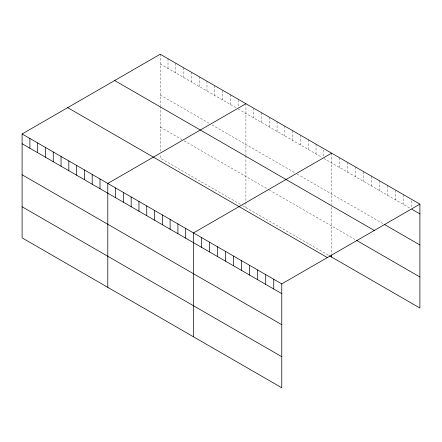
<?xml version="1.0" encoding="UTF-8"?>
<svg xmlns="http://www.w3.org/2000/svg" width="442" height="442" viewBox="0 0 442 442"><rect width="100%" height="100%" fill="white"/><g stroke="black" fill="none" stroke-linecap="round" stroke-linejoin="round"><path stroke-width="0.33" stroke-dasharray="2.21 1.66" d="M160.225 54.222L160.225 105.71M160.225 63.979L236.459 107.992M238.127 108.959L322.152 157.468M323.82 158.429L410.154 208.276M160.225 95.041L209.746 123.633M211.972 124.92L294.886 172.789M297.112 174.071L383.783 224.111M160.225 127.047L181.927 139.578M184.154 140.86L268.73 189.695M269.288 190.016L355.688 239.895M240.354 204.37L160.225 158.109L160.225 154.871M242.581 205.657L328.826 255.454M411.872 200.812L411.872 207.967M403.85 194.878L403.85 204.635M395.822 190.242L395.822 199.999M387.794 185.607L387.794 195.364M379.766 180.977L379.766 190.734M371.744 176.341L371.744 186.099M363.716 171.706L363.716 181.463M355.688 167.076L355.688 176.828M347.661 162.441L347.661 172.198M339.638 157.805L339.638 167.562M331.611 153.17L331.611 204.657M331.611 207.326L331.611 254.47M323.82 149.976L323.82 156.479M316.03 144.175L316.03 153.932M308.24 139.678L308.24 149.435M300.449 135.18L300.449 144.937M292.659 130.683L292.659 140.44M284.869 126.185L284.869 135.943M277.079 121.688L277.079 131.445M269.288 117.191L269.288 126.948M261.498 112.693L261.498 122.451M253.708 108.196L253.708 117.953M245.918 103.699L245.918 155.186M245.918 155.849L245.918 201.762M245.918 202.408L245.918 207.585M238.127 99.848L238.127 107.003M230.337 94.704L230.337 104.456M222.547 90.207L222.547 99.958M214.757 85.704L214.757 95.461M206.966 81.206L206.966 90.964M199.176 76.709L199.176 86.466M191.386 72.212L191.386 81.969M183.596 67.714L183.596 77.472M175.805 63.217L175.805 72.974M168.015 58.72L168.015 68.477M160.225 106.378L160.225 152.286"/><path stroke-width="0.66" d="M22.1 133.97L281.775 283.891L281.775 387.778L22.1 237.857L22.1 133.97L160.225 54.222L419.9 204.143L419.9 308.03L329.384 255.774M245.918 103.699L107.793 183.441L107.793 287.328M331.611 153.17L193.486 232.917L193.486 336.804M281.775 283.891L419.9 204.143M411.872 209.27L419.9 213.9M384.352 224.442L419.9 244.967M114.644 80.538L374.319 230.459M356.263 240.227L419.9 276.968M67.681 107.655L327.356 257.575M22.1 143.722L281.775 293.648M22.1 174.789L281.775 324.71M22.1 206.79L281.775 356.716M331.611 255.117L331.611 257.056M273.747 279.256L273.747 289.013M265.725 274.62L265.725 284.377M257.697 269.99L257.697 279.747M249.669 265.355L249.669 275.112M241.647 260.719L241.647 270.476M233.619 256.089L233.619 265.841M225.591 251.454L225.591 261.211M217.563 246.818L217.563 256.575M209.541 242.183L209.541 251.94M201.513 237.553L201.513 247.305M185.695 228.42L185.695 238.177M177.905 223.923L177.905 233.68M170.115 219.425L170.115 229.183M162.325 214.928L162.325 224.685M154.534 210.431L154.534 220.182M146.744 205.933L146.744 215.685M138.954 201.43L138.954 211.188M131.163 196.933L131.163 206.69M123.373 192.436L123.373 202.193M115.583 187.938L115.583 197.696M100.002 178.944L100.002 188.701M92.212 174.446L92.212 184.203M84.422 169.949L84.422 179.706M76.632 165.452L76.632 175.209M68.841 160.954L68.841 170.711M61.051 156.457L61.051 166.214M53.261 151.96L53.261 161.717M45.471 147.462L45.471 157.219M37.681 142.965L37.681 152.722M29.89 138.468L29.89 148.225"/></g></svg>
